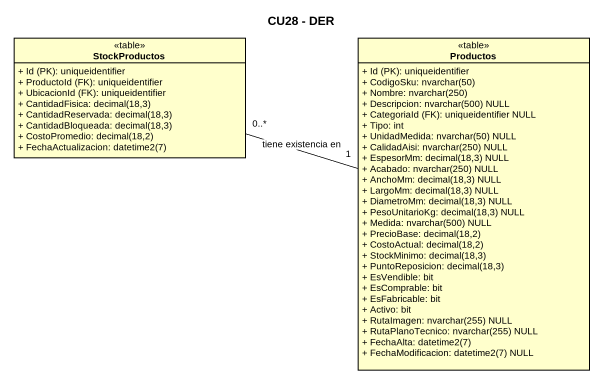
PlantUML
@startuml
title CU28 - DER
hide circle
hide empty members
skinparam classAttributeIconSize 0
class StockProductos <<table>> {
  {field} + Id (PK): uniqueidentifier
  {field} + ProductoId (FK): uniqueidentifier
  {field} + UbicacionId (FK): uniqueidentifier
  {field} + CantidadFisica: decimal(18,3)
  {field} + CantidadReservada: decimal(18,3)
  {field} + CantidadBloqueada: decimal(18,3)
  {field} + CostoPromedio: decimal(18,2)
  {field} + FechaActualizacion: datetime2(7)
}
class Productos <<table>> {
  {field} + Id (PK): uniqueidentifier
  {field} + CodigoSku: nvarchar(50)
  {field} + Nombre: nvarchar(250)
  {field} + Descripcion: nvarchar(500) NULL
  {field} + CategoriaId (FK): uniqueidentifier NULL
  + Tipo: int
  {field} + UnidadMedida: nvarchar(50) NULL
  {field} + CalidadAisi: nvarchar(250) NULL
  {field} + EspesorMm: decimal(18,3) NULL
  {field} + Acabado: nvarchar(250) NULL
  {field} + AnchoMm: decimal(18,3) NULL
  {field} + LargoMm: decimal(18,3) NULL
  {field} + DiametroMm: decimal(18,3) NULL
  {field} + PesoUnitarioKg: decimal(18,3) NULL
  {field} + Medida: nvarchar(500) NULL
  {field} + PrecioBase: decimal(18,2)
  {field} + CostoActual: decimal(18,2)
  {field} + StockMinimo: decimal(18,3)
  {field} + PuntoReposicion: decimal(18,3)
  + EsVendible: bit
  + EsComprable: bit
  + EsFabricable: bit
  + Activo: bit
  {field} + RutaImagen: nvarchar(255) NULL
  {field} + RutaPlanoTecnico: nvarchar(255) NULL
  {field} + FechaAlta: datetime2(7)
  {field} + FechaModificacion: datetime2(7) NULL
}
StockProductos "0..*" -right- "1" Productos : tiene existencia en
@enduml
